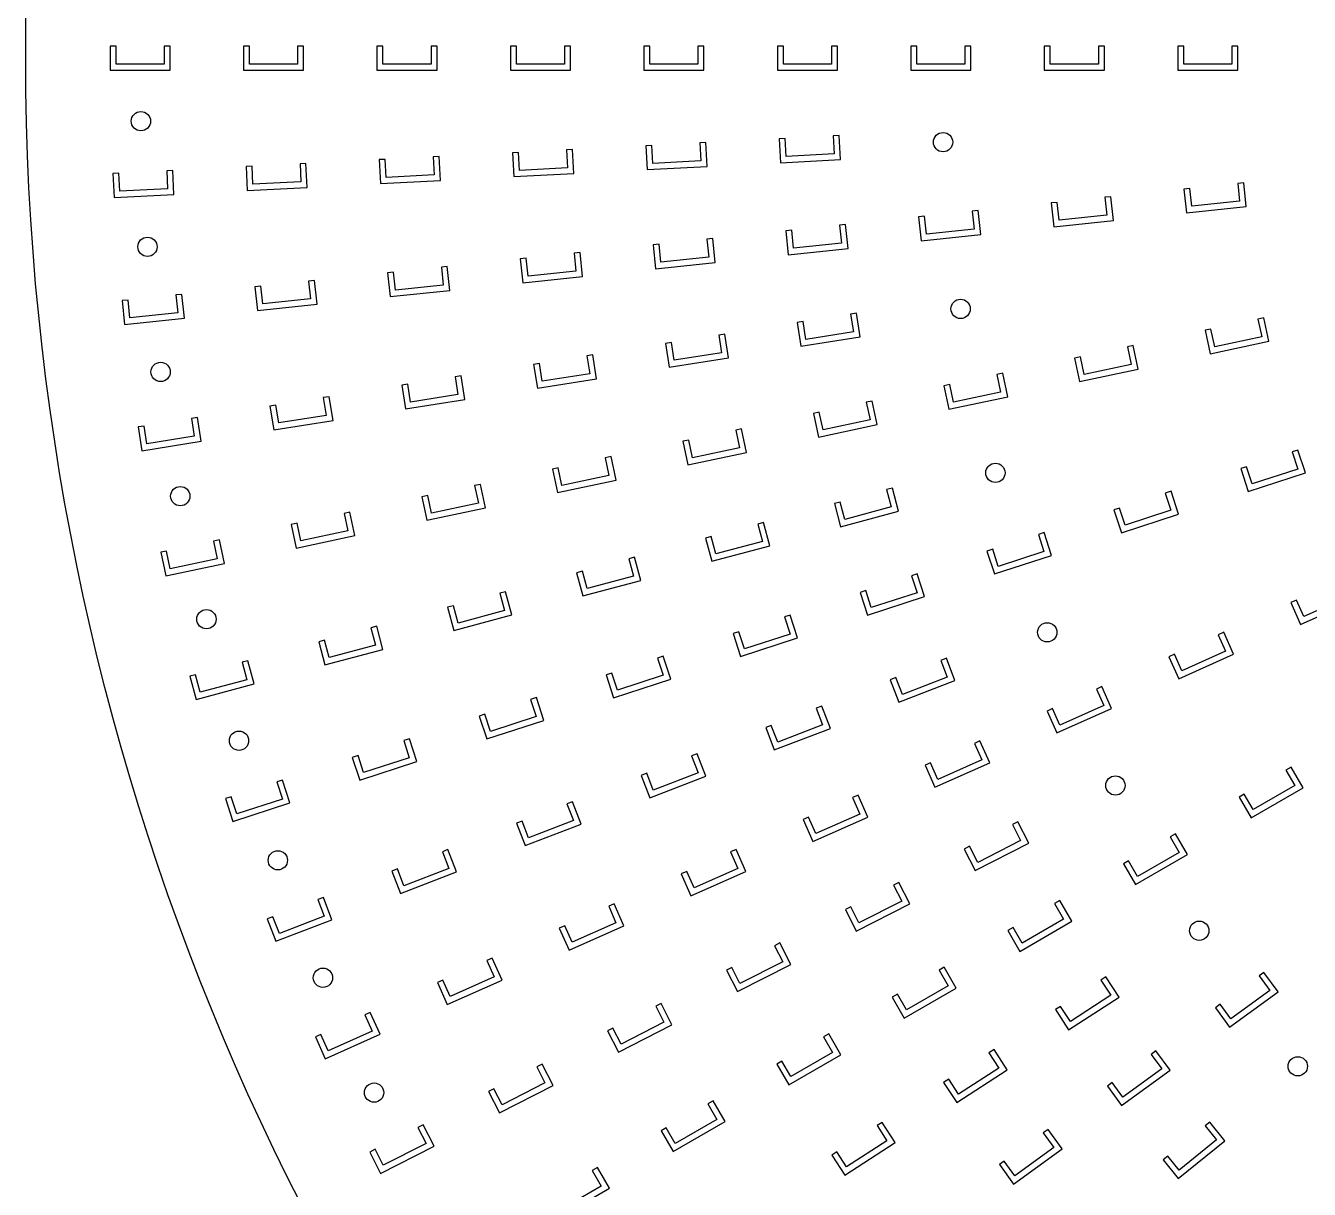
# Model space of a CAD drawing. Header units: inches. Extents: x 0.5 to 33.5, y 56.4 to 89.4.
# Drawn here: x 0.5 to 8.92, y 65.49 to 73.11 of the extents above; entities that cross this region are included whole.
import ezdxf

# ---------------------------------------------------------------- set-up
doc = ezdxf.new("R2010")
doc.units = ezdxf.units.IN
doc.layers.add('blue', color=5, linetype='CONTINUOUS')

msp = doc.modelspace()

# ---------------------------------------------------------------- linework, layer by layer
for p, q in [((1.0532, 72.9787), (1.0532, 72.8213)), ((1.0925, 72.9787), (1.0532, 72.9787)), ((1.0925, 72.8606), (1.0925, 72.9787)), ((1.4468, 72.9787), (1.4075, 72.9787)), ((1.4075, 72.9787), (1.4075, 72.8606)), ((1.4468, 72.8213), (1.4468, 72.9787)), ((1.9282, 72.9787), (1.9282, 72.8213)), ((1.9675, 72.9787), (1.9282, 72.9787)), ((1.9675, 72.8606), (1.9675, 72.9787)), ((2.3218, 72.9787), (2.2825, 72.9787)), ((2.2825, 72.9787), (2.2825, 72.8606)), ((2.3218, 72.8213), (2.3218, 72.9787)), ((2.8032, 72.9787), (2.8032, 72.8213)), ((2.8425, 72.9787), (2.8032, 72.9787)), ((2.8425, 72.8606), (2.8425, 72.9787)), ((3.1968, 72.9787), (3.1575, 72.9787)), ((3.1575, 72.9787), (3.1575, 72.8606)), ((3.1968, 72.8213), (3.1968, 72.9787)), ((3.6782, 72.9787), (3.6782, 72.8213)), ((3.7175, 72.9787), (3.6782, 72.9787)), ((3.7175, 72.8606), (3.7175, 72.9787)), ((4.0719, 72.9787), (4.0325, 72.9787)), ((4.0325, 72.9787), (4.0325, 72.8606)), ((4.0719, 72.8213), (4.0719, 72.9787)), ((4.5531, 72.9787), (4.5531, 72.8213)), ((4.5925, 72.9787), (4.5531, 72.9787)), ((4.5925, 72.8606), (4.5925, 72.9787)), ((4.9469, 72.9787), (4.9075, 72.9787)), ((4.9075, 72.9787), (4.9075, 72.8606)), ((4.9469, 72.8213), (4.9469, 72.9787)), ((5.4281, 72.9787), (5.4281, 72.8213)), ((5.4675, 72.9787), (5.4281, 72.9787)), ((5.4675, 72.8606), (5.4675, 72.9787)), ((5.8219, 72.9787), (5.7825, 72.9787)), ((5.7825, 72.9787), (5.7825, 72.8606)), ((5.8219, 72.8213), (5.8219, 72.9787)), ((6.3031, 72.9787), (6.3031, 72.8213)), ((6.3425, 72.9787), (6.3031, 72.9787)), ((6.3425, 72.8606), (6.3425, 72.9787)), ((6.6969, 72.9787), (6.6575, 72.9787)), ((6.6575, 72.9787), (6.6575, 72.8606)), ((6.6969, 72.8213), (6.6969, 72.9787)), ((7.1781, 72.9787), (7.1781, 72.8213)), ((7.2175, 72.9787), (7.1781, 72.9787)), ((7.2175, 72.8606), (7.2175, 72.9787)), ((7.5719, 72.9787), (7.5325, 72.9787)), ((7.5325, 72.9787), (7.5325, 72.8606)), ((7.5719, 72.8213), (7.5719, 72.9787)), ((8.0532, 72.9787), (8.0532, 72.8213)), ((8.0925, 72.9787), (8.0532, 72.9787)), ((8.0925, 72.8606), (8.0925, 72.9787)), ((8.4468, 72.9787), (8.4075, 72.9787)), ((8.4075, 72.9787), (8.4075, 72.8606)), ((8.4468, 72.8213), (8.4468, 72.9787)), ((1.0532, 72.8213), (1.4468, 72.8213)), ((1.4075, 72.8606), (1.0925, 72.8606)), ((1.9282, 72.8213), (2.3218, 72.8213)), ((2.2825, 72.8606), (1.9675, 72.8606)), ((2.8032, 72.8213), (3.1968, 72.8213)), ((3.1575, 72.8606), (2.8425, 72.8606)), ((3.6782, 72.8213), (4.0719, 72.8213)), ((4.0325, 72.8606), (3.7175, 72.8606)), ((4.5531, 72.8213), (4.9469, 72.8213)), ((4.9075, 72.8606), (4.5925, 72.8606)), ((5.4281, 72.8213), (5.8219, 72.8213)), ((5.7825, 72.8606), (5.4675, 72.8606)), ((6.3031, 72.8213), (6.6969, 72.8213)), ((6.6575, 72.8606), (6.3425, 72.8606)), ((7.1781, 72.8213), (7.5719, 72.8213)), ((7.5325, 72.8606), (7.2175, 72.8606)), ((8.0532, 72.8213), (8.4468, 72.8213)), ((8.4075, 72.8606), (8.0925, 72.8606)), ((5.4792, 72.3751), (5.4399, 72.373)), ((5.4854, 72.2571), (5.4792, 72.3751)), ((5.833, 72.3936), (5.7937, 72.3916)), ((5.7937, 72.3916), (5.7999, 72.2736)), ((5.8413, 72.2363), (5.833, 72.3936)), ((4.0854, 72.302), (4.0461, 72.3)), ((4.0461, 72.3), (4.0523, 72.182)), ((4.0937, 72.1448), (4.0854, 72.302)), ((4.6054, 72.3293), (4.5661, 72.3272)), ((4.5661, 72.3272), (4.5743, 72.17)), ((4.6116, 72.2113), (4.6054, 72.3293)), ((4.9592, 72.3478), (4.9199, 72.3458)), ((4.9199, 72.3458), (4.9261, 72.2278)), ((4.9675, 72.1906), (4.9592, 72.3478)), ((5.4399, 72.373), (5.4481, 72.2157)), ((2.3378, 72.2104), (2.2985, 72.2084)), ((2.2985, 72.2084), (2.3047, 72.0904)), ((2.3461, 72.0532), (2.3378, 72.2104)), ((2.8578, 72.2377), (2.8185, 72.2356)), ((2.8185, 72.2356), (2.8267, 72.0784)), ((2.864, 72.1197), (2.8578, 72.2377)), ((3.2116, 72.2562), (3.1723, 72.2542)), ((3.1723, 72.2542), (3.1785, 72.1362)), ((3.2199, 72.099), (3.2116, 72.2562)), ((3.7316, 72.2835), (3.6923, 72.2814)), ((3.6923, 72.2814), (3.7005, 72.1242)), ((3.7378, 72.1655), (3.7316, 72.2835)), ((4.9261, 72.2278), (4.6116, 72.2113)), ((5.4481, 72.2157), (5.8413, 72.2363)), ((5.7999, 72.2736), (5.4854, 72.2571)), ((1.1102, 72.1461), (1.0709, 72.144)), ((1.0709, 72.144), (1.0791, 71.9868)), ((1.1164, 72.0282), (1.1102, 72.1461)), ((1.464, 72.1646), (1.4247, 72.1626)), ((1.4247, 72.1626), (1.4309, 72.0446)), ((1.4723, 72.0074), (1.464, 72.1646)), ((1.984, 72.1919), (1.9447, 72.1898)), ((1.9447, 72.1898), (1.9529, 72.0326)), ((1.9902, 72.0739), (1.984, 72.1919)), ((3.1785, 72.1362), (2.864, 72.1197)), ((3.7005, 72.1242), (4.0937, 72.1448)), ((4.0523, 72.182), (3.7378, 72.1655)), ((4.5743, 72.17), (4.9675, 72.1906)), ((1.4309, 72.0446), (1.1164, 72.0282)), ((1.9529, 72.0326), (2.3461, 72.0532)), ((2.3047, 72.0904), (1.9902, 72.0739)), ((2.8267, 72.0784), (3.2199, 72.099)), ((8.1331, 72.0472), (8.0939, 72.0431)), ((8.0939, 72.0431), (8.1104, 71.8865)), ((8.1454, 71.9298), (8.1331, 72.0472)), ((8.4855, 72.0843), (8.4463, 72.0801)), ((8.4463, 72.0801), (8.4587, 71.9627)), ((8.5019, 71.9276), (8.4855, 72.0843)), ((1.0791, 71.9868), (1.4723, 72.0074)), ((7.2629, 71.9558), (7.2237, 71.9516)), ((7.2752, 71.8383), (7.2629, 71.9558)), ((7.6153, 71.9928), (7.5761, 71.9887)), ((7.5761, 71.9887), (7.5885, 71.8712)), ((7.6317, 71.8362), (7.6153, 71.9928)), ((8.4587, 71.9627), (8.1454, 71.9298)), ((6.7451, 71.9013), (6.7059, 71.8972)), ((6.7059, 71.8972), (6.7183, 71.7798)), ((6.7615, 71.7447), (6.7451, 71.9013)), ((7.2237, 71.9516), (7.2402, 71.795)), ((7.5885, 71.8712), (7.2752, 71.8383)), ((8.1104, 71.8865), (8.5019, 71.9276)), ((5.8749, 71.8099), (5.8357, 71.8058)), ((5.8357, 71.8058), (5.848, 71.6883)), ((5.8913, 71.6533), (5.8749, 71.8099)), ((6.3927, 71.8643), (6.3535, 71.8602)), ((6.3535, 71.8602), (6.37, 71.7036)), ((6.405, 71.7468), (6.3927, 71.8643)), ((7.2402, 71.795), (7.6317, 71.8362)), ((5.0046, 71.7184), (4.9655, 71.7143)), ((4.9655, 71.7143), (4.9778, 71.5968)), ((5.0211, 71.5618), (5.0046, 71.7184)), ((5.5225, 71.7728), (5.4833, 71.7687)), ((5.4833, 71.7687), (5.4998, 71.6121)), ((5.5348, 71.6554), (5.5225, 71.7728)), ((6.37, 71.7036), (6.7615, 71.7447)), ((6.7183, 71.7798), (6.405, 71.7468)), ((4.1344, 71.6269), (4.0953, 71.6228)), ((4.0953, 71.6228), (4.1076, 71.5054)), ((4.1509, 71.4703), (4.1344, 71.6269)), ((4.6523, 71.6814), (4.6131, 71.6773)), ((4.6131, 71.6773), (4.6296, 71.5206)), ((4.6646, 71.5639), (4.6523, 71.6814)), ((5.4998, 71.6121), (5.8913, 71.6533)), ((5.848, 71.6883), (5.5348, 71.6554)), ((3.2642, 71.5355), (3.2251, 71.5314)), ((3.2807, 71.3789), (3.2642, 71.5355)), ((3.7821, 71.5899), (3.7429, 71.5858)), ((3.7429, 71.5858), (3.7594, 71.4292)), ((3.7944, 71.4724), (3.7821, 71.5899)), ((4.6296, 71.5206), (5.0211, 71.5618)), ((4.9778, 71.5968), (4.6646, 71.5639)), ((2.9118, 71.4984), (2.8727, 71.4943)), ((2.8727, 71.4943), (2.8892, 71.3377)), ((2.9242, 71.381), (2.9118, 71.4984)), ((3.2251, 71.5314), (3.2374, 71.4139)), ((3.7594, 71.4292), (4.1509, 71.4703)), ((4.1076, 71.5054), (3.7944, 71.4724)), ((2.0416, 71.407), (2.0025, 71.4029)), ((2.0025, 71.4029), (2.0189, 71.2463)), ((2.054, 71.2895), (2.0416, 71.407)), ((2.394, 71.444), (2.3549, 71.4399)), ((2.3549, 71.4399), (2.3672, 71.3224)), ((2.4105, 71.2874), (2.394, 71.444)), ((2.8892, 71.3377), (3.2807, 71.3789)), ((3.2374, 71.4139), (2.9242, 71.381)), ((1.1714, 71.3155), (1.1323, 71.3114)), ((1.1323, 71.3114), (1.1487, 71.1548)), ((1.1838, 71.1981), (1.1714, 71.3155)), ((1.5238, 71.3526), (1.4847, 71.3484)), ((1.4847, 71.3484), (1.497, 71.231)), ((1.5403, 71.1959), (1.5238, 71.3526)), ((2.0189, 71.2463), (2.4105, 71.2874)), ((2.3672, 71.3224), (2.054, 71.2895)), ((1.497, 71.231), (1.1838, 71.1981)), ((5.9472, 71.2291), (5.9083, 71.223)), ((5.9083, 71.223), (5.9267, 71.1063)), ((5.9718, 71.0736), (5.9472, 71.2291)), ((8.6174, 71.1987), (8.5789, 71.1905)), ((8.6501, 71.0447), (8.6174, 71.1987)), ((1.1487, 71.1548), (1.5403, 71.1959)), ((5.5972, 71.1737), (5.5583, 71.1675)), ((5.5583, 71.1675), (5.5829, 71.012)), ((5.6157, 71.057), (5.5972, 71.1737)), ((8.2708, 71.1251), (8.2323, 71.1169)), ((8.2323, 71.1169), (8.265, 70.9628)), ((8.2954, 71.0095), (8.2708, 71.1251)), ((8.5789, 71.1905), (8.6034, 71.075)), ((4.733, 71.0368), (4.6941, 71.0307)), ((4.6941, 71.0307), (4.7187, 70.8751)), ((4.7514, 70.9202), (4.733, 71.0368)), ((5.0829, 71.0922), (5.044, 71.0861)), ((5.044, 71.0861), (5.0625, 70.9694)), ((5.1076, 70.9367), (5.0829, 71.0922)), ((5.5829, 71.012), (5.9718, 71.0736)), ((5.9267, 71.1063), (5.6157, 71.057)), ((8.265, 70.9628), (8.6501, 71.0447)), ((8.6034, 71.075), (8.2954, 71.0095)), ((4.2187, 70.9554), (4.1798, 70.9492)), ((4.1798, 70.9492), (4.1983, 70.8325)), ((4.2433, 70.7998), (4.2187, 70.9554)), ((5.0625, 70.9694), (4.7514, 70.9202)), ((7.7615, 71.0168), (7.723, 71.0086)), ((7.723, 71.0086), (7.7476, 70.8931)), ((7.7942, 70.8628), (7.7615, 71.0168)), ((3.8687, 70.8999), (3.8298, 70.8938)), ((3.8298, 70.8938), (3.8545, 70.7382)), ((3.8872, 70.7833), (3.8687, 70.8999)), ((4.7187, 70.8751), (5.1076, 70.9367)), ((7.4149, 70.9431), (7.3764, 70.9349)), ((7.3764, 70.9349), (7.4092, 70.7809)), ((7.4092, 70.7809), (7.7942, 70.8628)), ((7.4395, 70.8276), (7.4149, 70.9431)), ((7.7476, 70.8931), (7.4395, 70.8276)), ((3.3545, 70.8185), (3.3156, 70.8123)), ((3.3156, 70.8123), (3.3341, 70.6957)), ((3.3791, 70.6629), (3.3545, 70.8185)), ((3.8545, 70.7382), (4.2433, 70.7998)), ((4.1983, 70.8325), (3.8872, 70.7833)), ((6.9056, 70.8349), (6.8671, 70.8267)), ((6.8671, 70.8267), (6.8917, 70.7112)), ((6.9384, 70.6808), (6.9056, 70.8349)), ((3.0045, 70.7631), (2.9656, 70.7569)), ((2.9656, 70.7569), (2.9903, 70.6014)), ((3.023, 70.6464), (3.0045, 70.7631)), ((3.3341, 70.6957), (3.023, 70.6464)), ((6.559, 70.7612), (6.5205, 70.753)), ((6.5205, 70.753), (6.5533, 70.599)), ((6.5836, 70.6457), (6.559, 70.7612)), ((6.8917, 70.7112), (6.5836, 70.6457)), ((2.1403, 70.6262), (2.1014, 70.62)), ((2.1014, 70.62), (2.126, 70.4645)), ((2.1588, 70.5095), (2.1403, 70.6262)), ((2.4902, 70.6816), (2.4514, 70.6754)), ((2.4514, 70.6754), (2.4698, 70.5588)), ((2.5149, 70.5261), (2.4902, 70.6816)), ((2.9903, 70.6014), (3.3791, 70.6629)), ((6.0497, 70.653), (6.0112, 70.6448)), ((6.0112, 70.6448), (6.0358, 70.5292)), ((6.0825, 70.4989), (6.0497, 70.653)), ((6.5533, 70.599), (6.9384, 70.6808)), ((1.626, 70.5447), (1.5871, 70.5386)), ((1.5871, 70.5386), (1.6056, 70.4219)), ((1.6507, 70.3892), (1.626, 70.5447)), ((2.126, 70.4645), (2.5149, 70.5261)), ((2.4698, 70.5588), (2.1588, 70.5095)), ((5.7032, 70.5793), (5.6647, 70.5711)), ((5.6647, 70.5711), (5.6974, 70.4171)), ((5.7277, 70.4638), (5.7032, 70.5793)), ((6.0358, 70.5292), (5.7277, 70.4638)), ((1.276, 70.4893), (1.2372, 70.4831)), ((1.2372, 70.4831), (1.2618, 70.3276)), ((1.2945, 70.3726), (1.276, 70.4893)), ((5.1939, 70.471), (5.1554, 70.4628)), ((5.1554, 70.4628), (5.1799, 70.3473)), ((5.2266, 70.317), (5.1939, 70.471)), ((5.6974, 70.4171), (6.0825, 70.4989)), ((1.2618, 70.3276), (1.6507, 70.3892)), ((1.6056, 70.4219), (1.2945, 70.3726)), ((4.8473, 70.3974), (4.8088, 70.3892)), ((4.8088, 70.3892), (4.8415, 70.2351)), ((4.8718, 70.2818), (4.8473, 70.3974)), ((4.338, 70.2891), (4.2995, 70.2809)), ((4.2995, 70.2809), (4.324, 70.1654)), ((4.3707, 70.1351), (4.338, 70.2891)), ((4.8415, 70.2351), (5.2266, 70.317)), ((5.1799, 70.3473), (4.8718, 70.2818)), ((8.8411, 70.3318), (8.8037, 70.3197)), ((8.8037, 70.3197), (8.8402, 70.2073)), ((8.8898, 70.182), (8.8411, 70.3318)), ((3.9914, 70.2154), (3.9529, 70.2073)), ((3.9529, 70.2073), (3.9856, 70.0532)), ((4.016, 70.0999), (3.9914, 70.2154)), ((8.5042, 70.2223), (8.4667, 70.2102)), ((8.4667, 70.2102), (8.5154, 70.0604)), ((8.5406, 70.11), (8.5042, 70.2223)), ((8.8402, 70.2073), (8.5406, 70.11)), ((3.4821, 70.1072), (3.4436, 70.099)), ((3.5149, 69.9531), (3.4821, 70.1072)), ((3.9856, 70.0532), (4.3707, 70.1351)), ((4.324, 70.1654), (4.016, 70.0999)), ((8.5154, 70.0604), (8.8898, 70.182)), ((3.1355, 70.0335), (3.097, 70.0253)), ((3.097, 70.0253), (3.1298, 69.8713)), ((3.1601, 69.918), (3.1355, 70.0335)), ((3.4436, 70.099), (3.4682, 69.9835)), ((6.1824, 70.0829), (6.1443, 70.0727)), ((6.1443, 70.0727), (6.1749, 69.9587)), ((6.2231, 69.9308), (6.1824, 70.0829)), ((8.009, 70.0614), (7.9715, 70.0493)), ((7.9715, 70.0493), (8.008, 69.9369)), ((8.0576, 69.9117), (8.009, 70.0614)), ((3.1298, 69.8713), (3.5149, 69.9531)), ((3.4682, 69.9835), (3.1601, 69.918)), ((5.8401, 69.9912), (5.8021, 69.981)), ((5.8021, 69.981), (5.8428, 69.8289)), ((5.8707, 69.8771), (5.8401, 69.9912)), ((6.1749, 69.9587), (5.8707, 69.8771)), ((7.672, 69.9519), (7.6345, 69.9398)), ((7.6345, 69.9398), (7.6832, 69.79)), ((7.7085, 69.8396), (7.672, 69.9519)), ((8.008, 69.9369), (7.7085, 69.8396)), ((2.2796, 69.8516), (2.2411, 69.8434)), ((2.3042, 69.7361), (2.2796, 69.8516)), ((2.6262, 69.9253), (2.5877, 69.9171)), ((2.5877, 69.9171), (2.6123, 69.8015)), ((2.659, 69.7712), (2.6262, 69.9253)), ((5.3372, 69.8565), (5.2991, 69.8463)), ((5.3779, 69.7044), (5.3372, 69.8565)), ((5.8428, 69.8289), (6.2231, 69.9308)), ((7.6832, 69.79), (8.0576, 69.9117)), ((2.2411, 69.8434), (2.2739, 69.6894)), ((2.2739, 69.6894), (2.659, 69.7712)), ((2.6123, 69.8015), (2.3042, 69.7361)), ((5.2991, 69.8463), (5.3297, 69.7322)), ((7.1768, 69.791), (7.1393, 69.7789)), ((7.1393, 69.7789), (7.1758, 69.6665)), ((7.2255, 69.6413), (7.1768, 69.791)), ((1.7704, 69.7433), (1.7318, 69.7352)), ((1.7318, 69.7352), (1.7564, 69.6196)), ((1.8031, 69.5893), (1.7704, 69.7433)), ((4.9949, 69.7648), (4.9569, 69.7546)), ((4.9569, 69.7546), (4.9976, 69.6025)), ((5.0255, 69.6507), (4.9949, 69.7648)), ((4.9976, 69.6025), (5.3779, 69.7044)), ((5.3297, 69.7322), (5.0255, 69.6507)), ((1.4238, 69.6697), (1.3853, 69.6615)), ((1.3853, 69.6615), (1.418, 69.5074)), ((1.4483, 69.5541), (1.4238, 69.6697)), ((1.7564, 69.6196), (1.4483, 69.5541)), ((4.492, 69.63), (4.454, 69.6198)), ((4.454, 69.6198), (4.4845, 69.5057)), ((4.5327, 69.4779), (4.492, 69.63)), ((6.8398, 69.6815), (6.8024, 69.6694)), ((6.8024, 69.6694), (6.851, 69.5196)), ((6.8763, 69.5692), (6.8398, 69.6815)), ((6.851, 69.5196), (7.2255, 69.6413)), ((7.1758, 69.6665), (6.8763, 69.5692)), ((1.418, 69.5074), (1.8031, 69.5893)), ((4.1497, 69.5383), (4.1117, 69.5281)), ((4.1117, 69.5281), (4.1525, 69.376)), ((4.1803, 69.4242), (4.1497, 69.5383)), ((6.3446, 69.5206), (6.3072, 69.5085)), ((6.3933, 69.3709), (6.3446, 69.5206)), ((4.1525, 69.376), (4.5327, 69.4779)), ((4.4845, 69.5057), (4.1803, 69.4242)), ((6.3072, 69.5085), (6.3437, 69.3962)), ((3.6468, 69.4035), (3.6088, 69.3933)), ((3.6088, 69.3933), (3.6393, 69.2793)), ((3.6876, 69.2514), (3.6468, 69.4035)), ((6.0076, 69.4112), (5.9702, 69.399)), ((5.9702, 69.399), (6.0188, 69.2492)), ((6.0441, 69.2988), (6.0076, 69.4112)), ((6.0188, 69.2492), (6.3933, 69.3709)), ((6.3437, 69.3962), (6.0441, 69.2988)), ((8.8306, 69.3489), (8.7946, 69.3329)), ((8.8786, 69.241), (8.8306, 69.3489)), ((8.8587, 69.1891), (9.2183, 69.3492)), ((9.1664, 69.3691), (8.8786, 69.241)), ((3.3045, 69.3118), (3.2665, 69.3016)), ((3.2665, 69.3016), (3.3073, 69.1495)), ((3.3351, 69.1977), (3.3045, 69.3118)), ((3.6393, 69.2793), (3.3351, 69.1977)), ((8.7946, 69.3329), (8.8587, 69.1891)), ((2.8016, 69.1771), (2.7636, 69.1669)), ((2.8424, 69.025), (2.8016, 69.1771)), ((3.3073, 69.1495), (3.6876, 69.2514)), ((5.5124, 69.2503), (5.475, 69.2381)), ((5.475, 69.2381), (5.5115, 69.1258)), ((5.5611, 69.1005), (5.5124, 69.2503)), ((2.7636, 69.1669), (2.7942, 69.0528)), ((5.1755, 69.1408), (5.138, 69.1286)), ((5.138, 69.1286), (5.1867, 68.9788)), ((5.212, 69.0284), (5.1755, 69.1408)), ((5.1867, 68.9788), (5.5611, 69.1005)), ((5.5115, 69.1258), (5.212, 69.0284)), ((8.3549, 69.1372), (8.319, 69.1211)), ((8.319, 69.1211), (8.367, 69.0132)), ((8.419, 68.9933), (8.3549, 69.1372)), ((2.4594, 69.0854), (2.4213, 69.0752)), ((2.4213, 69.0752), (2.4621, 68.9231)), ((2.4899, 68.9713), (2.4594, 69.0854)), ((2.4621, 68.9231), (2.8424, 69.025)), ((2.7942, 69.0528), (2.4899, 68.9713)), ((8.367, 69.0132), (8.0793, 68.8851)), ((1.9564, 68.9506), (1.9184, 68.9404)), ((1.9184, 68.9404), (1.949, 68.8263)), ((1.9972, 68.7985), (1.9564, 68.9506)), ((4.6803, 68.9799), (4.6428, 68.9677)), ((4.6428, 68.9677), (4.6793, 68.8554)), ((4.7289, 68.8301), (4.6803, 68.9799)), ((6.5361, 68.9676), (6.4993, 68.9535)), ((6.4993, 68.9535), (6.5417, 68.8432)), ((6.5925, 68.8206), (6.5361, 68.9676)), ((8.0312, 68.993), (7.9953, 68.977)), ((7.9953, 68.977), (8.0593, 68.8332)), ((8.0793, 68.8851), (8.0312, 68.993)), ((8.0593, 68.8332), (8.419, 68.9933)), ((1.6142, 68.8589), (1.5761, 68.8487)), ((1.5761, 68.8487), (1.6169, 68.6966)), ((1.6447, 68.7448), (1.6142, 68.8589)), ((4.3433, 68.8704), (4.3058, 68.8582)), ((4.3058, 68.8582), (4.3545, 68.7084)), ((4.3798, 68.758), (4.3433, 68.8704)), ((4.6793, 68.8554), (4.3798, 68.758)), ((6.2053, 68.8406), (6.1685, 68.8265)), ((6.2476, 68.7304), (6.2053, 68.8406)), ((6.5417, 68.8432), (6.2476, 68.7304)), ((1.6169, 68.6966), (1.9972, 68.7985)), ((1.949, 68.8263), (1.6447, 68.7448)), ((4.3545, 68.7084), (4.7289, 68.8301)), ((6.1685, 68.8265), (6.225, 68.6795)), ((6.225, 68.6795), (6.5925, 68.8206)), ((7.5556, 68.7813), (7.5196, 68.7653)), ((7.5196, 68.7653), (7.5677, 68.6574)), ((7.6196, 68.6374), (7.5556, 68.7813)), ((3.8481, 68.7095), (3.8106, 68.6973)), ((3.8106, 68.6973), (3.8471, 68.585)), ((3.8968, 68.5597), (3.8481, 68.7095)), ((3.5111, 68.6), (3.4737, 68.5878)), ((3.5476, 68.4877), (3.5111, 68.6)), ((5.7192, 68.654), (5.6824, 68.6399)), ((5.6824, 68.6399), (5.7248, 68.5297)), ((5.7756, 68.507), (5.7192, 68.654)), ((7.2319, 68.6371), (7.1959, 68.6211)), ((7.1959, 68.6211), (7.26, 68.4773)), ((7.2799, 68.5292), (7.2319, 68.6371)), ((7.26, 68.4773), (7.6196, 68.6374)), ((7.5677, 68.6574), (7.2799, 68.5292)), ((3.4737, 68.5878), (3.5223, 68.438)), ((3.5223, 68.438), (3.8968, 68.5597)), ((3.8471, 68.585), (3.5476, 68.4877)), ((5.3884, 68.5271), (5.3516, 68.513)), ((5.3516, 68.513), (5.4081, 68.3659)), ((5.4307, 68.4168), (5.3884, 68.5271)), ((5.4081, 68.3659), (5.7756, 68.507)), ((5.7248, 68.5297), (5.4307, 68.4168)), ((3.0159, 68.4391), (2.9785, 68.4269)), ((2.9785, 68.4269), (3.015, 68.3146)), ((3.0646, 68.2893), (3.0159, 68.4391)), ((6.7562, 68.4254), (6.7203, 68.4094)), ((6.8203, 68.2815), (6.7562, 68.4254)), ((4.9023, 68.3405), (4.8656, 68.3264)), ((4.9588, 68.1935), (4.9023, 68.3405)), ((6.7203, 68.4094), (6.7683, 68.3015)), ((2.6789, 68.3296), (2.6415, 68.3174)), ((2.6415, 68.3174), (2.6902, 68.1677)), ((2.7154, 68.2173), (2.6789, 68.3296)), ((2.6902, 68.1677), (3.0646, 68.2893)), ((3.015, 68.3146), (2.7154, 68.2173)), ((4.8656, 68.3264), (4.9079, 68.2161)), ((6.4325, 68.2813), (6.3966, 68.2652)), ((6.3966, 68.2652), (6.4606, 68.1214)), ((6.4806, 68.1734), (6.4325, 68.2813)), ((6.4606, 68.1214), (6.8203, 68.2815)), ((6.7683, 68.3015), (6.4806, 68.1734)), ((8.7956, 68.2541), (8.7615, 68.2344)), ((8.8744, 68.1177), (8.7956, 68.2541)), ((2.1837, 68.1687), (2.1463, 68.1565)), ((2.2324, 68.0189), (2.1837, 68.1687)), ((4.5715, 68.2135), (4.5348, 68.1994)), ((4.5348, 68.1994), (4.5912, 68.0524)), ((4.6138, 68.1032), (4.5715, 68.2135)), ((4.5912, 68.0524), (4.9588, 68.1935)), ((4.9079, 68.2161), (4.6138, 68.1032)), ((8.7615, 68.2344), (8.8206, 68.1321)), ((2.1463, 68.1565), (2.1828, 68.0442)), ((8.5334, 67.9209), (8.8744, 68.1177)), ((8.8206, 68.1321), (8.5478, 67.9747)), ((1.8468, 68.0592), (1.8093, 68.047)), ((1.8093, 68.047), (1.858, 67.8973)), ((1.8833, 67.9469), (1.8468, 68.0592)), ((1.858, 67.8973), (2.2324, 68.0189)), ((2.1828, 68.0442), (1.8833, 67.9469)), ((4.0854, 68.0269), (4.0487, 68.0128)), ((4.0487, 68.0128), (4.091, 67.9025)), ((4.1419, 67.8799), (4.0854, 68.0269)), ((5.9569, 68.0695), (5.9209, 68.0535)), ((5.9209, 68.0535), (5.9689, 67.9456)), ((6.0209, 67.9256), (5.9569, 68.0695)), ((8.4888, 68.077), (8.4547, 68.0573)), ((8.4547, 68.0573), (8.5334, 67.9209)), ((8.5478, 67.9747), (8.4888, 68.077)), ((5.6332, 67.9254), (5.5972, 67.9093)), ((5.6812, 67.8175), (5.6332, 67.9254)), ((5.6613, 67.7655), (6.0209, 67.9256)), ((5.9689, 67.9456), (5.6812, 67.8175)), ((3.7546, 67.8999), (3.7179, 67.8858)), ((3.7179, 67.8858), (3.7743, 67.7388)), ((3.797, 67.7897), (3.7546, 67.8999)), ((3.7743, 67.7388), (4.1419, 67.8799)), ((4.091, 67.9025), (3.797, 67.7897)), ((5.5972, 67.9093), (5.6613, 67.7655)), ((7.0044, 67.8954), (6.9694, 67.8775)), ((6.9694, 67.8775), (7.023, 67.7723)), ((7.0759, 67.7551), (7.0044, 67.8954)), ((6.7252, 67.5763), (7.0759, 67.7551)), ((7.023, 67.7723), (6.7424, 67.6293)), ((8.0378, 67.8166), (8.0037, 67.7969)), ((8.0037, 67.7969), (8.0628, 67.6946)), ((8.1166, 67.6802), (8.0378, 67.8166)), ((3.2685, 67.7133), (3.2318, 67.6992)), ((3.2318, 67.6992), (3.2741, 67.589)), ((3.325, 67.5663), (3.2685, 67.7133)), ((5.1575, 67.7136), (5.1216, 67.6976)), ((5.1216, 67.6976), (5.1696, 67.5897)), ((5.2216, 67.5697), (5.1575, 67.7136)), ((6.6887, 67.7345), (6.6537, 67.7166)), ((6.6537, 67.7166), (6.7252, 67.5763)), ((6.7424, 67.6293), (6.6887, 67.7345)), ((7.7756, 67.4834), (8.1166, 67.6802)), ((8.0628, 67.6946), (7.79, 67.5372)), ((2.9378, 67.5864), (2.901, 67.5722)), ((2.9801, 67.4761), (2.9378, 67.5864)), ((3.2741, 67.589), (2.9801, 67.4761)), ((5.1696, 67.5897), (4.8819, 67.4616)), ((7.731, 67.6395), (7.6969, 67.6198)), ((7.6969, 67.6198), (7.7756, 67.4834)), ((7.79, 67.5372), (7.731, 67.6395)), ((2.901, 67.5722), (2.9574, 67.4252)), ((2.9574, 67.4252), (3.325, 67.5663)), ((4.8338, 67.5695), (4.7979, 67.5534)), ((4.7979, 67.5534), (4.8619, 67.4096)), ((4.8819, 67.4616), (4.8338, 67.5695)), ((4.8619, 67.4096), (5.2216, 67.5697)), ((6.2248, 67.4981), (6.1897, 67.4803)), ((6.2963, 67.3578), (6.2248, 67.4981)), ((6.1897, 67.4803), (6.2434, 67.375)), ((2.4517, 67.3998), (2.4149, 67.3857)), ((2.4149, 67.3857), (2.4572, 67.2754)), ((2.5081, 67.2527), (2.4517, 67.3998)), ((4.3582, 67.3577), (4.3222, 67.3417)), ((4.3222, 67.3417), (4.3702, 67.2338)), ((4.4222, 67.2138), (4.3582, 67.3577)), ((5.9091, 67.3373), (5.874, 67.3194)), ((5.9627, 67.232), (5.9091, 67.3373)), ((5.9455, 67.1791), (6.2963, 67.3578)), ((6.2434, 67.375), (5.9627, 67.232)), ((7.2801, 67.3791), (7.246, 67.3594)), ((7.246, 67.3594), (7.305, 67.2571)), ((7.3588, 67.2427), (7.2801, 67.3791)), ((2.1209, 67.2728), (2.0841, 67.2587)), ((2.0841, 67.2587), (2.1406, 67.1116)), ((2.1632, 67.1625), (2.1209, 67.2728)), ((2.1406, 67.1116), (2.5081, 67.2527)), ((2.4572, 67.2754), (2.1632, 67.1625)), ((5.874, 67.3194), (5.9455, 67.1791)), ((7.0179, 67.0459), (7.3588, 67.2427)), ((7.305, 67.2571), (7.0323, 67.0997)), ((4.0345, 67.2136), (3.9985, 67.1976)), ((3.9985, 67.1976), (4.0626, 67.0537)), ((4.0825, 67.1057), (4.0345, 67.2136)), ((4.0626, 67.0537), (4.4222, 67.2138)), ((4.3702, 67.2338), (4.0825, 67.1057)), ((6.9732, 67.202), (6.9391, 67.1823)), ((6.9391, 67.1823), (7.0179, 67.0459)), ((7.0323, 67.0997), (6.9732, 67.202)), ((5.4452, 67.1009), (5.4101, 67.083)), ((5.4101, 67.083), (5.4637, 66.9778)), ((5.5167, 66.9606), (5.4452, 67.1009)), ((3.5588, 67.0018), (3.5229, 66.9858)), ((3.6229, 66.8579), (3.5588, 67.0018)), ((3.5229, 66.9858), (3.5709, 66.8779)), ((5.1295, 66.94), (5.0944, 66.9222)), ((5.0944, 66.9222), (5.1659, 66.7818)), ((5.1831, 66.8348), (5.1295, 66.94)), ((5.1659, 66.7818), (5.5167, 66.9606)), ((5.4637, 66.9778), (5.1831, 66.8348)), ((6.5223, 66.9416), (6.4882, 66.9219)), ((6.4882, 66.9219), (6.5473, 66.8196)), ((6.601, 66.8052), (6.5223, 66.9416)), ((8.6183, 66.9077), (8.5864, 66.8845)), ((8.7109, 66.7803), (8.6183, 66.9077)), ((3.2351, 66.8577), (3.1992, 66.8417)), ((3.1992, 66.8417), (3.2632, 66.6978)), ((3.2832, 66.7498), (3.2351, 66.8577)), ((3.2632, 66.6978), (3.6229, 66.8579)), ((3.5709, 66.8779), (3.2832, 66.7498)), ((7.5823, 66.878), (7.5493, 66.8565)), ((7.5493, 66.8565), (7.6136, 66.7575)), ((7.6681, 66.7459), (7.5823, 66.878)), ((8.5864, 66.8845), (8.6559, 66.789)), ((6.2154, 66.7645), (6.1813, 66.7448)), ((6.1813, 66.7448), (6.2601, 66.6084)), ((6.2745, 66.6622), (6.2154, 66.7645)), ((6.2601, 66.6084), (6.601, 66.8052)), ((6.5473, 66.8196), (6.2745, 66.6622)), ((7.3379, 66.5315), (7.6681, 66.7459)), ((7.6136, 66.7575), (7.3495, 66.5859)), ((8.3923, 66.5488), (8.7109, 66.7803)), ((8.6559, 66.789), (8.4011, 66.6038)), ((4.6656, 66.7037), (4.6305, 66.6858)), ((4.6305, 66.6858), (4.6841, 66.5805)), ((4.7371, 66.5633), (4.6656, 66.7037)), ((7.2852, 66.685), (7.2521, 66.6636)), ((7.2521, 66.6636), (7.3379, 66.5315)), ((7.3495, 66.5859), (7.2852, 66.685)), ((8.3316, 66.6994), (8.2998, 66.6763)), ((8.2998, 66.6763), (8.3923, 66.5488)), ((8.4011, 66.6038), (8.3316, 66.6994)), ((2.7595, 66.6459), (2.7235, 66.6299)), ((2.7235, 66.6299), (2.7715, 66.522)), ((2.8235, 66.502), (2.7595, 66.6459)), ((4.6841, 66.5805), (4.4035, 66.4376)), ((2.4358, 66.5018), (2.3998, 66.4858)), ((2.3998, 66.4858), (2.4639, 66.3419)), ((2.4838, 66.3939), (2.4358, 66.5018)), ((2.4639, 66.3419), (2.8235, 66.502)), ((2.7715, 66.522), (2.4838, 66.3939)), ((4.3498, 66.5428), (4.3148, 66.5249)), ((4.3148, 66.5249), (4.3863, 66.3846)), ((4.4035, 66.4376), (4.3498, 66.5428)), ((4.3863, 66.3846), (4.7371, 66.5633)), ((5.7645, 66.5041), (5.7304, 66.4844)), ((5.7304, 66.4844), (5.7895, 66.3821)), ((5.8433, 66.3677), (5.7645, 66.5041)), ((6.8485, 66.4014), (6.8155, 66.38)), ((6.9343, 66.2693), (6.8485, 66.4014)), ((5.4577, 66.327), (5.4236, 66.3073)), ((5.5167, 66.2247), (5.4577, 66.327)), ((5.5023, 66.1709), (5.8433, 66.3677)), ((5.7895, 66.3821), (5.5167, 66.2247)), ((6.8155, 66.38), (6.8798, 66.2809)), ((7.9104, 66.3934), (7.8786, 66.3702)), ((7.8786, 66.3702), (7.948, 66.2747)), ((8.003, 66.2659), (7.9104, 66.3934)), ((3.8859, 66.3064), (3.8508, 66.2885)), ((3.8508, 66.2885), (3.9045, 66.1833)), ((3.9574, 66.1661), (3.8859, 66.3064)), ((5.4236, 66.3073), (5.5023, 66.1709)), ((6.6041, 66.0549), (6.9343, 66.2693)), ((6.8798, 66.2809), (6.6157, 66.1094)), ((7.6845, 66.0345), (8.003, 66.2659)), ((7.948, 66.2747), (7.6932, 66.0895)), ((3.6066, 65.9874), (3.9574, 66.1661)), ((3.9045, 66.1833), (3.6238, 66.0403)), ((6.5513, 66.2084), (6.5183, 66.187)), ((6.5183, 66.187), (6.6041, 66.0549)), ((6.6157, 66.1094), (6.5513, 66.2084)), ((7.6237, 66.1851), (7.5919, 66.1619)), ((7.5919, 66.1619), (7.6845, 66.0345)), ((7.6932, 66.0895), (7.6237, 66.1851)), ((3.5702, 66.1456), (3.5351, 66.1277)), ((3.5351, 66.1277), (3.6066, 65.9874)), ((3.6238, 66.0403), (3.5702, 66.1456)), ((5.0068, 66.0666), (4.9727, 66.0469)), ((5.0855, 65.9302), (5.0068, 66.0666)), ((4.9727, 66.0469), (5.0317, 65.9446)), ((3.1063, 65.9092), (3.0712, 65.8913)), ((3.1778, 65.7689), (3.1063, 65.9092)), ((4.7445, 65.7334), (5.0855, 65.9302)), ((5.0317, 65.9446), (4.7589, 65.7872)), ((6.1147, 65.9249), (6.0816, 65.9034)), ((6.0816, 65.9034), (6.146, 65.8044)), ((6.2004, 65.7928), (6.1147, 65.9249)), ((8.2634, 65.9266), (8.2328, 65.9018)), ((8.2328, 65.9018), (8.3071, 65.81)), ((8.3625, 65.8042), (8.2634, 65.9266)), ((3.0712, 65.8913), (3.1248, 65.7861)), ((4.6999, 65.8895), (4.6658, 65.8698)), ((4.6658, 65.8698), (4.7445, 65.7334)), ((4.7589, 65.7872), (4.6999, 65.8895)), ((7.2025, 65.879), (7.1707, 65.8559)), ((7.1707, 65.8559), (7.2401, 65.7603)), ((7.2951, 65.7516), (7.2025, 65.879)), ((2.7906, 65.7483), (2.7555, 65.7304)), ((2.7555, 65.7304), (2.827, 65.5901)), ((2.8442, 65.6431), (2.7906, 65.7483)), ((2.827, 65.5901), (3.1778, 65.7689)), ((3.1248, 65.7861), (2.8442, 65.6431)), ((5.8175, 65.7319), (5.7845, 65.7104)), ((5.8818, 65.6328), (5.8175, 65.7319)), ((5.8702, 65.5784), (6.2004, 65.7928)), ((6.146, 65.8044), (5.8818, 65.6328)), ((6.9766, 65.5202), (7.2951, 65.7516)), ((7.2401, 65.7603), (6.9853, 65.5752)), ((8.0565, 65.5564), (8.3625, 65.8042)), ((8.3071, 65.81), (8.0624, 65.6118)), ((5.7845, 65.7104), (5.8702, 65.5784)), ((6.9159, 65.6708), (6.884, 65.6476)), ((6.884, 65.6476), (6.9766, 65.5202)), ((6.9853, 65.5752), (6.9159, 65.6708)), ((7.988, 65.7036), (7.9574, 65.6788)), ((7.9574, 65.6788), (8.0565, 65.5564)), ((8.0624, 65.6118), (7.988, 65.7036)), ((4.249, 65.6291), (4.2149, 65.6094)), ((4.2149, 65.6094), (4.2739, 65.5071)), ((4.3277, 65.4927), (4.249, 65.6291)), ((3.9868, 65.2959), (4.3277, 65.4927)), ((4.2739, 65.5071), (4.0012, 65.3497))]:
    msp.add_line(p, q)
for centre in [(1.2554, 72.4877), (6.5144, 72.3505), (1.2986, 71.6643), (6.6293, 71.2574), (1.3847, 70.8442), (6.8578, 70.1824), (1.5137, 70.0298), (1.6852, 69.2232), (7.1974, 69.1371), (1.8986, 68.4268), (7.6444, 68.1331), (2.1534, 67.6425), (8.194, 67.1813), (2.4489, 66.8727), (8.84, 66.2921), (2.7843, 66.1195)]:
    msp.add_circle(centre, 0.0633)
at = {"layer": 'blue'}
msp.add_circle((17, 72.9), 16.5, dxfattribs=at)

doc.saveas('drawing.dxf')
